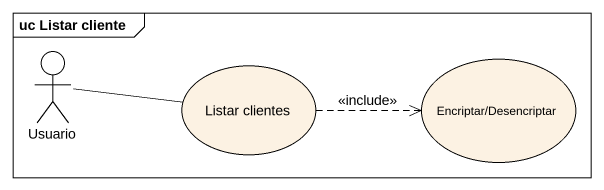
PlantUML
@startuml
mainframe uc Listar cliente
actor Usuario
usecase "Listar clientes" as Listar_clientes
usecase "Encriptar/Desencriptar" as Encriptar_Desencriptar
Usuario -right- Listar_clientes
Listar_clientes .right.> Encriptar_Desencriptar : <<include>>
@enduml
